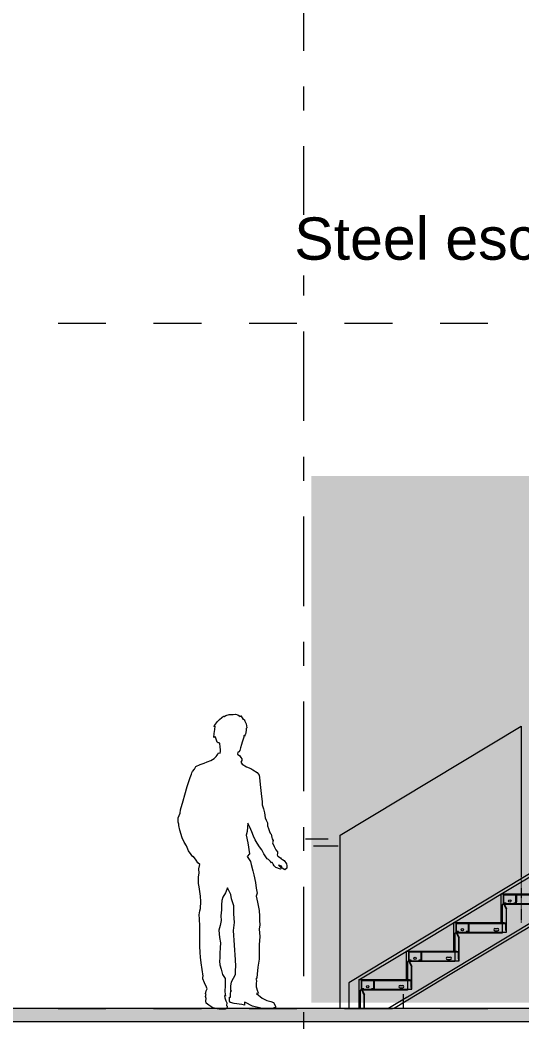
# Model space of a CAD drawing. Header units: millimetres. Extents: x -48147 to 1428745, y -495156 to 18123.
# Drawn here: x 1407309 to 1410275, y -489978 to -484059 of the extents above; entities that cross this region are included whole.
import ezdxf
from ezdxf.enums import TextEntityAlignment as Align

# ---------------------------------------------------------------- set-up
doc = ezdxf.new("R2010")
doc.units = ezdxf.units.MM
doc.header["$MEASUREMENT"] = 0
for name, pattern in [('3MM-HIDDEN', [6, 3, -3]), ('Dashed', [2822.222233, 1411.111116, -1411.111116]), ('Double Dashed', [1093.611073, 529.166651, -211.666656, 141.111112, -211.666656]), ('Wipeout_Contour', [1000, 0, -1000])]:
    doc.linetypes.add(name, pattern=pattern)
for name, color, linetype, lineweight in [('0_Pen_No__1', 7, 'Continuous', 13), ('A-20-M_Floor_Slab_Pen_No__121', 255, 'Continuous', 0), ('A-30-M_Stair_Pen_No__101', 252, 'Continuous', 15), ('A-95-P_Text_1_50_GA_Pen_No__1', 7, 'Continuous', 13), ('New_A-20-M_Floor_Slab_Pen_No__1', 7, 'Continuous', 13), ('New_A-30-M_Stair_Pen_No__1', 7, 'Continuous', 13), ('New_A-30-M_Stair_Pen_No__141', 255, 'Continuous', 0), ('New_A-30-M_Stair_Pen_No__160', 5, 'Continuous', 200), ('New_A-30-M_Stair_Pen_No__192', 7, 'Continuous', 13)]:
    doc.layers.add(name, color=color, linetype=linetype, lineweight=lineweight)
for name, color, linetype, lineweight, true_color in [('0_Pen_No__105', 7, 'Continuous', 15, 0xa6a6a6), ('A-20-M_Floor_Slab_Pen_No__82', 7, 'Continuous', 20, 0xaaaaaa), ('A-25-M_Wall_Int_Pen_No__81', 7, 'Continuous', 20, 0x6a6a6a), ('New_A-15-MG_Structural_Grid_Phase_2_Pen_No__222', 7, 'Continuous', 13, 0x65af33), ('New_A-20-M_Floor_Slab_Pen_No__109', 7, 'Continuous', 15, 0xa6a6a6), ('New_A-20-M_Floor_Slab_Pen_No__162', 7, 'Continuous', 0, 0xe47200)]:
    doc.layers.add(name, color=color, linetype=linetype, lineweight=lineweight, true_color=true_color)
for name, color, linetype in [('New_A-15-MG_Structural_Grid_Phase_2', 7, 'Continuous'), ('New_A-20-M_Floor_Slab', 7, 'Continuous'), ('New_A-30-M_Stair', 7, 'Continuous')]:
    doc.layers.add(name, color=color, linetype=linetype)
doc.styles.add('GENERATED_STYLE_2', font='')
doc.styles.get('GENERATED_STYLE_2').set_extended_font_data('Swis721 BT')

# ---------------------------------------------------------------- blocks, each defined once
blk = doc.blocks.new('Section Elem_272_2', base_point=(1341556.5, -489899))
at = {"color": 254, "linetype": 'Wipeout_Contour', "lineweight": 0, "ltscale": 4476401.725083934}
blk.add_wipeout([(1409310.9, -489730.2), (1409590.8, -489730.2), (1409590.8, -489561.5)], dxfattribs=at).dxf.layer = 'New_A-30-M_Stair'
at = {"color": 254, "linetype": 'Wipeout_Contour', "lineweight": 0, "ltscale": 7460808.144146552}
blk.add_wipeout([(1409318.8, -489899), (1409515.3, -489899), (1409590.8, -489853.4), (1409590.8, -489790.2), (1409318.8, -489790.2)], dxfattribs=at).dxf.layer = 'New_A-30-M_Stair'
at = {"layer": 'New_A-30-M_Stair_Pen_No__160', "linetype": 'Continuous', "lineweight": 0, "true_color": 0x00007f}
blk.add_hatch(color=176, dxfattribs=at).paths.add_polyline_path([(1409318.8, -489899), (1409318.8, -489790.2), (1409310.8, -489790.2), (1409310.8, -489899)])
at = {"layer": 'New_A-30-M_Stair_Pen_No__141', "linetype": 'Continuous'}
blk.add_line((1409318.8, -489790.2), (1409318.8, -489899), dxfattribs=at)
at = {"layer": 'New_A-30-M_Stair_Pen_No__141', "linetype": 'Continuous', "flags": 128}
blk.add_lwpolyline([(1409310.8, -489730.2), (1409310.8, -489790.2), (1409310.8, -489899)], dxfattribs=at)
at = {"color": 254, "linetype": 'Wipeout_Contour', "lineweight": 0, "ltscale": 4477029.131936607}
blk.add_wipeout([(1409870.8, -489392.8), (1409590.9, -489561.5), (1409870.8, -489561.5)], dxfattribs=at).dxf.layer = 'New_A-30-M_Stair'
at = {"color": 254, "linetype": 'Wipeout_Contour', "lineweight": 0, "ltscale": 8953981.975841403}
blk.add_wipeout([(1409590.8, -489790.2), (1409590.8, -489853.4), (1409870.8, -489684.7), (1409870.8, -489621.5), (1409598.8, -489621.5), (1409598.8, -489790.2)], dxfattribs=at).dxf.layer = 'New_A-30-M_Stair'
at = {"layer": 'New_A-30-M_Stair_Pen_No__160', "linetype": 'Continuous', "lineweight": 0, "true_color": 0x00007f}
for points in [[(1409598.8, -489730.2), (1409598.8, -489621.5), (1409590.8, -489621.5), (1409590.8, -489730.2)], [(1409598.8, -489790.2), (1409598.8, -489730.2), (1409310.8, -489730.2), (1409310.8, -489790.2)]]:
    blk.add_hatch(color=176, dxfattribs=at).paths.add_polyline_path(points)
at = {"layer": 'New_A-30-M_Stair_Pen_No__1', "linetype": 'Continuous'}
for p, q in [((1409310.9, -489730.2), (1409590.8, -489561.5)), ((1409515.3, -489899), (1409590.8, -489853.4))]:
    blk.add_line(p, q, dxfattribs=at)
at = {"layer": 'New_A-30-M_Stair_Pen_No__141', "linetype": 'Continuous'}
for p, q in [((1409590.8, -489730.2), (1409310.8, -489730.2)), ((1409598.8, -489790.2), (1409318.8, -489790.2))]:
    blk.add_line(p, q, dxfattribs=at)
at = {"layer": 'New_A-30-M_Stair_Pen_No__141', "linetype": 'Continuous', "flags": 128}
for points in [[(1409590.8, -489561.5), (1409590.8, -489621.5), (1409590.8, -489730.2)], [(1409598.8, -489621.5), (1409598.8, -489730.2), (1409598.8, -489790.2)]]:
    blk.add_lwpolyline(points, dxfattribs=at)
at = {"color": 254, "linetype": 'Wipeout_Contour', "lineweight": 0, "ltscale": 4477656.665643954}
blk.add_wipeout([(1410150.8, -489224), (1409870.9, -489392.7), (1410150.8, -489392.7)], dxfattribs=at).dxf.layer = 'New_A-30-M_Stair'
at = {"color": 254, "linetype": 'Wipeout_Contour', "lineweight": 0, "ltscale": 8955236.801985968}
blk.add_wipeout([(1409878.8, -489621.5), (1409870.8, -489621.5), (1409870.8, -489684.7), (1410150.8, -489515.9), (1410150.8, -489452.7), (1409878.8, -489452.7)], dxfattribs=at).dxf.layer = 'New_A-30-M_Stair'
at = {"layer": 'New_A-30-M_Stair_Pen_No__160', "linetype": 'Continuous', "lineweight": 0, "true_color": 0x00007f}
for points in [[(1409878.8, -489561.5), (1409878.8, -489452.7), (1409870.8, -489452.7), (1409870.8, -489561.5)], [(1409878.8, -489621.5), (1409878.8, -489561.5), (1409590.8, -489561.5), (1409590.8, -489621.5)]]:
    blk.add_hatch(color=176, dxfattribs=at).paths.add_polyline_path(points)
at = {"layer": 'New_A-30-M_Stair_Pen_No__1', "linetype": 'Continuous'}
for p, q in [((1409590.9, -489561.5), (1409870.8, -489392.8)), ((1409590.8, -489853.4), (1409870.8, -489684.7))]:
    blk.add_line(p, q, dxfattribs=at)
at = {"layer": 'New_A-30-M_Stair_Pen_No__141', "linetype": 'Continuous'}
for p, q in [((1409870.8, -489561.5), (1409590.8, -489561.5)), ((1409878.8, -489621.5), (1409598.8, -489621.5))]:
    blk.add_line(p, q, dxfattribs=at)
at = {"layer": 'New_A-30-M_Stair_Pen_No__141', "linetype": 'Continuous', "flags": 128}
for points in [[(1409870.8, -489392.7), (1409870.8, -489452.7), (1409870.8, -489561.5)], [(1409878.8, -489452.7), (1409878.8, -489561.5), (1409878.8, -489621.5)]]:
    blk.add_lwpolyline(points, dxfattribs=at)
at = {"color": 254, "linetype": 'Wipeout_Contour', "lineweight": 0, "ltscale": 4478284.326200674}
blk.add_wipeout([(1410430.8, -489055.3), (1410150.9, -489224), (1410430.8, -489224)], dxfattribs=at).dxf.layer = 'New_A-30-M_Stair'
at = {"color": 254, "linetype": 'Wipeout_Contour', "lineweight": 0, "ltscale": 8956491.88193105}
blk.add_wipeout([(1410150.8, -489452.7), (1410150.8, -489515.9), (1410430.8, -489347.2), (1410430.8, -489284), (1410158.8, -489284), (1410158.8, -489452.7)], dxfattribs=at).dxf.layer = 'New_A-30-M_Stair'
at = {"layer": 'New_A-30-M_Stair_Pen_No__160', "linetype": 'Continuous', "lineweight": 0, "true_color": 0x00007f}
for points in [[(1410438.8, -489284), (1410438.8, -489224), (1410150.8, -489224), (1410150.8, -489284)], [(1410158.8, -489392.7), (1410158.8, -489284), (1410150.8, -489284), (1410150.8, -489392.7)], [(1410158.8, -489452.7), (1410158.8, -489392.7), (1409870.8, -489392.7), (1409870.8, -489452.7)]]:
    blk.add_hatch(color=176, dxfattribs=at).paths.add_polyline_path(points)
at = {"layer": 'New_A-30-M_Stair_Pen_No__1', "linetype": 'Continuous'}
for p, q in [((1410150.9, -489224), (1410430.8, -489055.3)), ((1409870.9, -489392.7), (1410150.8, -489224)), ((1410150.8, -489515.9), (1410430.8, -489347.2)), ((1409870.8, -489684.7), (1410150.8, -489515.9))]:
    blk.add_line(p, q, dxfattribs=at)
at = {"layer": 'New_A-30-M_Stair_Pen_No__141', "linetype": 'Continuous'}
for p, q in [((1410430.8, -489224), (1410150.8, -489224)), ((1410438.8, -489284), (1410158.8, -489284)), ((1410150.8, -489392.7), (1409870.8, -489392.7)), ((1410158.8, -489452.7), (1409878.8, -489452.7))]:
    blk.add_line(p, q, dxfattribs=at)
at = {"layer": 'New_A-30-M_Stair_Pen_No__141', "linetype": 'Continuous', "flags": 128}
for points in [[(1410150.8, -489224), (1410150.8, -489284), (1410150.8, -489392.7)], [(1410158.8, -489284), (1410158.8, -489392.7), (1410158.8, -489452.7)]]:
    blk.add_lwpolyline(points, dxfattribs=at)
blk = doc.blocks.new('Section Elem_296_2', base_point=(1341556.5, -489899))
at = {"color": 254, "linetype": 'Wipeout_Contour', "lineweight": 0, "ltscale": 11990316.24259493}
blk.add_wipeout([(1420167.3, -489899), (1404999, -489899), (1404999, -489978), (1420320.8, -489978), (1420320.8, -489899), (1420308.3, -489899), (1420308.3, -489974), (1420167.3, -489974)], dxfattribs=at).dxf.layer = 'New_A-20-M_Floor_Slab'
at = {"layer": 'New_A-20-M_Floor_Slab_Pen_No__109', "linetype": 'Continuous'}
h = blk.add_hatch(dxfattribs=at)
h.set_pattern_fill('Lightweight_Concrete_0002', color=256, style=0, pattern_type=2)
h.set_pattern_definition([(0, (1341556.5, -489898.95), (0, 779.423), [48.75, -401.25]), (0, (1341781.5, -489509.24), (0, 779.423), [48.75, -401.25]), (60, (1341556.5, -489898.95), (-675, 389.7114), [48.75, -401.25]), (60, (1342006.5, -489898.95), (-675, 389.7114), [48.75, -401.25]), (120, (1341605.3, -489898.95), (675, 389.7114), [48.75, -401.25]), (120, (1342055.3, -489898.95), (675, 389.7114), [48.75, -401.25]), (0, (1341556.51, -489823.95), (0, 150), [0, -150, 0, -225]), (45, (1341631.51, -489823.95), (-106.06602, 106.06602), [0, -112.5, 0, -187.5])])
h.paths.add_polyline_path([(1420167.3, -489899), (1404999, -489899), (1404999, -489978), (1420320.8, -489978), (1420320.8, -489899), (1420308.3, -489899), (1420308.3, -489974), (1420167.3, -489974)])
at = {"layer": 'New_A-20-M_Floor_Slab_Pen_No__162', "linetype": 'Continuous'}
blk.add_hatch(color=256, dxfattribs=at).paths.add_polyline_path([(1404999, -489978), (1404999, -489978.5), (1420320.8, -489978.5), (1420320.8, -489978)])
at = {"layer": 'New_A-20-M_Floor_Slab_Pen_No__1', "linetype": 'Continuous'}
for p, q in [((1409318.8, -489899), (1409310.8, -489899)), ((1420167.3, -489899), (1409318.8, -489899))]:
    blk.add_line(p, q, dxfattribs=at)
at = {"layer": 'New_A-20-M_Floor_Slab_Pen_No__1', "linetype": 'Continuous', "flags": 128}
for points in [[(1409310.8, -489899), (1404999, -489899), (1403402.2, -489899)], [(1420320.8, -489978), (1404999, -489978), (1374573.5, -489978)]]:
    blk.add_lwpolyline(points, dxfattribs=at)
blk = doc.blocks.new('Standing Man 2 Contour 17[11]_2', base_point=(1408775.4, -489898.7))
at = {"layer": '0_Pen_No__1', "linetype": 'Continuous'}
for p, q in [((1408458.3, -488226), (1408476.5, -488203.1)), ((1408476.5, -488203.1), (1408487.9, -488191.1)), ((1408487.9, -488191.1), (1408500.5, -488180.2)), ((1408500.5, -488180.2), (1408511.3, -488171.9)), ((1408511.3, -488171.9), (1408515.4, -488172.6)), ((1408515.4, -488172.6), (1408525.6, -488168)), ((1408525.6, -488168), (1408543.6, -488162.7)), ((1408543.6, -488162.7), (1408559.9, -488161.9)), ((1408559.9, -488161.9), (1408568.3, -488162.3)), ((1408568.3, -488162.3), (1408581.5, -488160)), ((1408581.5, -488160), (1408595.7, -488163.6)), ((1408595.7, -488163.6), (1408609.3, -488173.8)), ((1408609.3, -488173.8), (1408611.8, -488168.6)), ((1408611.8, -488168.6), (1408622, -488180.9)), ((1408622, -488180.9), (1408628.2, -488190.4)), ((1408628.2, -488190.4), (1408632.6, -488189.7)), ((1408632.6, -488189.7), (1408636.4, -488201.7)), ((1408636.4, -488201.7), (1408644.4, -488217.6)), ((1408454.9, -488297.6), (1408455.7, -488274)), ((1408455.7, -488274), (1408459.9, -488250.9)), ((1408456.5, -488234.3), (1408458.3, -488226)), ((1408461.7, -488231.4), (1408456.5, -488234.3)), ((1408459.9, -488250.9), (1408461.7, -488231.4)), ((1408644.5, -488257.1), (1408641.6, -488278.9)), ((1408644.4, -488217.6), (1408648.6, -488239.6)), ((1408648.6, -488239.6), (1408644.5, -488244.7)), ((1408644.5, -488244.7), (1408644.5, -488257.1)), ((1408460.4, -488292.5), (1408454.9, -488297.6)), ((1408463.6, -488296.6), (1408460.4, -488292.5)), ((1408468.8, -488313.4), (1408463.6, -488296.6)), ((1408473.6, -488324.9), (1408468.8, -488313.4)), ((1408478.6, -488328.6), (1408473.6, -488324.9)), ((1408484, -488329.2), (1408478.6, -488328.6)), ((1408488.7, -488330.8), (1408484, -488329.2)), ((1408489.5, -488336), (1408488.7, -488330.8)), ((1408622.3, -488324.3), (1408617.2, -488338.7)), ((1408628.3, -488307.2), (1408622.3, -488324.3)), ((1408631.8, -488296.4), (1408628.3, -488307.2)), ((1408632.1, -488285.5), (1408631.8, -488296.4)), ((1408636.3, -488289), (1408632.1, -488285.5)), ((1408637.4, -488284.9), (1408636.3, -488289)), ((1408639, -488277.6), (1408637.4, -488284.9)), ((1408641.6, -488278.9), (1408639, -488277.6)), ((1408477.2, -488396.9), (1408482.3, -488388.2)), ((1408482.3, -488388.2), (1408491.6, -488389.6)), ((1408490.9, -488351.1), (1408489.5, -488336)), ((1408491.3, -488357.3), (1408490.9, -488351.1)), ((1408492.9, -488365.6), (1408491.3, -488357.3)), ((1408491.6, -488389.6), (1408492.9, -488381.3)), ((1408492.9, -488381.3), (1408492.9, -488365.6)), ((1408595, -488384.7), (1408594.5, -488397)), ((1408602, -488382), (1408595, -488384.7)), ((1408607.4, -488375.2), (1408602, -488382)), ((1408611.7, -488359.2), (1408607.4, -488375.2)), ((1408617.2, -488338.7), (1408611.7, -488359.2)), ((1408373.5, -488456.5), (1408396.5, -488448.6)), ((1408396.5, -488448.6), (1408415.3, -488440.6)), ((1408415.3, -488440.6), (1408435.5, -488433.2)), ((1408435.5, -488433.2), (1408455.8, -488421.6)), ((1408455.8, -488421.6), (1408464.7, -488413)), ((1408464.7, -488413), (1408467.9, -488410.7)), ((1408467.9, -488410.7), (1408473.9, -488402.6)), ((1408473.9, -488402.6), (1408477.2, -488396.9)), ((1408594.5, -488397), (1408607.4, -488406.1)), ((1408607.4, -488406.1), (1408614.4, -488416.2)), ((1408618.8, -488433.9), (1408613.5, -488443.6)), ((1408613.5, -488443.6), (1408621.8, -488454.3)), ((1408614.4, -488416.2), (1408618.9, -488423.5)), ((1408618.9, -488423.5), (1408618.8, -488433.9)), ((1408322.8, -488514.2), (1408323.9, -488506.8)), ((1408323.9, -488506.8), (1408327.4, -488499.3)), ((1408327.4, -488499.3), (1408338.8, -488483.9)), ((1408338.8, -488483.9), (1408344.1, -488477.6)), ((1408344.1, -488477.6), (1408347.8, -488468.7)), ((1408347.8, -488468.7), (1408373.5, -488456.5)), ((1408621.8, -488454.3), (1408647.3, -488470.6)), ((1408647.3, -488470.6), (1408673.2, -488481.7)), ((1408673.2, -488481.7), (1408685.4, -488488.8)), ((1408685.4, -488488.8), (1408709.2, -488504.3)), ((1408709.2, -488504.3), (1408721, -488519.9)), ((1408296.3, -488587.6), (1408313.6, -488533.7)), ((1408313.6, -488533.7), (1408322.8, -488514.2)), ((1408721, -488519.9), (1408724.5, -488534.2)), ((1408724.5, -488534.2), (1408728.2, -488575.1)), ((1408283.2, -488635.9), (1408296.3, -488587.6)), ((1408728.2, -488575.1), (1408734.4, -488627.9)), ((1408734.4, -488627.9), (1408739.9, -488678.6)), ((1408257, -488725.4), (1408273.3, -488672.4)), ((1408273.3, -488672.4), (1408283.2, -488635.9)), ((1408739.9, -488678.6), (1408739.8, -488694.7)), ((1408244.1, -488772.8), (1408254.6, -488744.5)), ((1408254.6, -488744.5), (1408257, -488725.4)), ((1408739.8, -488694.7), (1408746.9, -488719.1)), ((1408746.9, -488719.1), (1408754.3, -488742.5)), ((1408754.3, -488742.5), (1408758.3, -488772.1)), ((1408243.9, -488798.4), (1408244.1, -488772.8)), ((1408247, -488809.4), (1408243.9, -488798.4)), ((1408655.1, -488803.7), (1408650.4, -488852.9)), ((1408667.7, -488826.6), (1408655.1, -488803.7)), ((1408758.3, -488772.1), (1408762.9, -488785.6)), ((1408762.9, -488785.6), (1408770.8, -488802)), ((1408770.8, -488802), (1408771.5, -488819.2)), ((1408247.5, -488818.5), (1408247, -488809.4)), ((1408253.3, -488845.5), (1408247.5, -488818.5)), ((1408266.9, -488890.3), (1408253.3, -488845.5)), ((1408650.4, -488852.9), (1408645.3, -488874.7)), ((1408678, -488855.2), (1408667.7, -488826.6)), ((1408689, -488879.7), (1408678, -488855.2)), ((1408771.5, -488819.2), (1408778, -488835.4)), ((1408778, -488835.4), (1408782.9, -488852.8)), ((1408782.9, -488852.8), (1408787.2, -488862)), ((1408787.2, -488862), (1408792, -488868)), ((1408279.1, -488915.5), (1408266.9, -488890.3)), ((1408292.4, -488937.4), (1408279.1, -488915.5)), ((1408645.3, -488874.7), (1408655.8, -488919.1)), ((1408655.8, -488919.1), (1408663.9, -488984.4)), ((1408698.9, -488902.1), (1408689, -488879.7)), ((1408710, -488922.3), (1408698.9, -488902.1)), ((1408723.5, -488942.9), (1408710, -488922.3)), ((1408792, -488868), (1408796.6, -488887.7)), ((1408796.6, -488887.7), (1408799, -488896.6)), ((1408799, -488896.6), (1408804.1, -488906.9)), ((1408804.1, -488906.9), (1408801, -488920.6)), ((1408801, -488920.6), (1408811.1, -488941.7)), ((1408304, -488967.2), (1408292.4, -488937.4)), ((1408320.5, -488989.6), (1408304, -488967.2)), ((1408663.9, -488984.4), (1408650.2, -488999.7)), ((1408737.1, -488962.1), (1408723.5, -488942.9)), ((1408750.2, -488985.5), (1408737.1, -488962.1)), ((1408811.1, -488941.7), (1408820.4, -488961.6)), ((1408820.4, -488961.6), (1408829.4, -488973.9)), ((1408830.5, -488982.2), (1408828.2, -488991.3)), ((1408829.4, -488973.9), (1408830.5, -488982.2)), ((1408329.5, -489001.9), (1408320.5, -488989.6)), ((1408333.1, -489000.6), (1408329.5, -489001.9)), ((1408349.8, -489021.7), (1408333.1, -489000.6)), ((1408359.6, -489038.3), (1408349.8, -489021.7)), ((1408371, -489047.7), (1408359.6, -489038.3)), ((1408650.2, -488999.7), (1408670, -489031.1)), ((1408670, -489031.1), (1408675.4, -489048.6)), ((1408769, -489014.5), (1408750.2, -488985.5)), ((1408776.5, -489018.5), (1408769, -489014.5)), ((1408788, -489030.2), (1408776.5, -489018.5)), ((1408794.7, -489038.9), (1408788, -489030.2)), ((1408799.1, -489034.8), (1408794.7, -489038.9)), ((1408804.5, -489046.1), (1408799.1, -489034.8)), ((1408828.2, -488991.3), (1408832.6, -488999.6)), ((1408832.6, -488999.6), (1408847.8, -489008.6)), ((1408847.8, -489008.6), (1408852.3, -489013.5)), ((1408852.3, -489013.5), (1408860.2, -489018)), ((1408860.2, -489018), (1408869.7, -489023.8)), ((1408869.7, -489023.8), (1408884, -489044.1)), ((1408362.7, -489120), (1408366.3, -489099.7)), ((1408365.5, -489073.9), (1408371, -489047.7)), ((1408366.3, -489099.7), (1408365.5, -489073.9)), ((1408675.4, -489048.6), (1408684, -489085)), ((1408684, -489085), (1408690.2, -489109.7)), ((1408810.5, -489055), (1408804.5, -489046.1)), ((1408819.5, -489065.3), (1408810.5, -489055)), ((1408847.4, -489075.7), (1408819.5, -489065.3)), ((1408843.9, -489053.1), (1408835.2, -489052.8)), ((1408835.2, -489052.8), (1408854.6, -489070.1)), ((1408854.3, -489058.6), (1408843.9, -489053.1)), ((1408854.6, -489070.1), (1408847.4, -489075.7)), ((1408858.5, -489069.9), (1408854.3, -489058.6)), ((1408873.8, -489078.8), (1408858.5, -489069.9)), ((1408884.8, -489069), (1408873.8, -489078.8)), ((1408884, -489044.1), (1408885.3, -489056.1)), ((1408885.3, -489056.1), (1408884.8, -489069)), ((1408362.4, -489159.3), (1408362.7, -489120)), ((1408366.4, -489179.4), (1408362.4, -489159.3)), ((1408690.2, -489109.7), (1408700.4, -489154.5)), ((1408700.4, -489154.5), (1408703.4, -489187.7)), ((1408375, -489234.4), (1408366.4, -489179.4)), ((1408522.8, -489215.8), (1408507.5, -489241.5)), ((1408533.8, -489185.6), (1408522.8, -489215.8)), ((1408554, -489225.2), (1408533.8, -489185.6)), ((1408703.4, -489187.7), (1408709.4, -489217.1)), ((1408709.4, -489217.1), (1408705, -489235.9)), ((1408377.1, -489267.5), (1408375, -489234.4)), ((1408375, -489308.8), (1408377.1, -489267.5)), ((1408502.2, -489260.2), (1408498.8, -489285.8)), ((1408507.5, -489241.5), (1408502.2, -489260.2)), ((1408559.1, -489250.6), (1408554, -489225.2)), ((1408572.4, -489292), (1408559.1, -489250.6)), ((1408705, -489235.9), (1408712.4, -489271.3)), ((1408712.4, -489271.3), (1408722, -489320.2)), ((1408368, -489345.3), (1408371.8, -489320.7)), ((1408371.8, -489320.7), (1408375, -489308.8)), ((1408498.8, -489316.6), (1408495.4, -489350.7)), ((1408498.8, -489285.8), (1408498.8, -489316.6)), ((1408571.6, -489340.3), (1408572.4, -489292)), ((1408722, -489320.2), (1408724.4, -489353.8)), ((1408369, -489369.6), (1408368, -489345.3)), ((1408371, -489412.2), (1408369, -489369.6)), ((1408496.4, -489378.4), (1408492.3, -489408.1)), ((1408495.4, -489350.7), (1408496.4, -489378.4)), ((1408570.6, -489437.8), (1408575.4, -489390.1)), ((1408575.4, -489390.1), (1408571.6, -489340.3)), ((1408724.4, -489353.8), (1408724.8, -489379.5)), ((1408724.8, -489379.5), (1408726.7, -489404.1)), ((1408372, -489486.3), (1408371, -489412.2)), ((1408492.3, -489408.1), (1408484.2, -489436.3)), ((1408484.2, -489436.3), (1408488.2, -489478.3)), ((1408582.3, -489610.9), (1408570.6, -489437.8)), ((1408726.7, -489404.1), (1408722.3, -489429.5)), ((1408722.3, -489429.5), (1408725, -489474.1)), ((1408372, -489529.6), (1408372, -489486.3)), ((1408488.2, -489478.3), (1408493.2, -489510.4)), ((1408493.2, -489510.4), (1408491.3, -489541.2)), ((1408725, -489474.1), (1408722.4, -489521.6)), ((1408372.4, -489567.1), (1408372, -489529.6)), ((1408375.2, -489595.1), (1408372.4, -489567.1)), ((1408489.5, -489571.8), (1408488.6, -489599.2)), ((1408491.3, -489541.2), (1408489.5, -489571.8)), ((1408722.4, -489521.6), (1408721.7, -489585.2)), ((1408379.4, -489629.4), (1408375.2, -489595.1)), ((1408391.2, -489707.6), (1408379.4, -489629.4)), ((1408488.6, -489599.2), (1408487, -489618.9)), ((1408487, -489618.9), (1408489.8, -489640.7)), ((1408584.2, -489647.7), (1408582.3, -489610.9)), ((1408721.5, -489607.9), (1408713.3, -489655.1)), ((1408721.7, -489585.2), (1408721.5, -489607.9)), ((1408489.8, -489640.7), (1408497.2, -489667)), ((1408497.2, -489667), (1408504.9, -489697.2)), ((1408581.9, -489697.2), (1408582.1, -489674)), ((1408582.1, -489674), (1408584.2, -489647.7)), ((1408713.3, -489655.1), (1408709.3, -489696.3)), ((1408388.7, -489711.1), (1408391.2, -489707.6)), ((1408388.8, -489723), (1408388.7, -489711.1)), ((1408398.1, -489746.2), (1408388.8, -489723)), ((1408410.7, -489772.4), (1408398.1, -489746.2)), ((1408504.9, -489697.2), (1408520.6, -489721.9)), ((1408520.6, -489721.9), (1408520.3, -489764)), ((1408554.1, -489766.5), (1408559, -489740.6)), ((1408559, -489740.6), (1408581.9, -489697.2)), ((1408707.9, -489717.9), (1408701.9, -489726)), ((1408701.9, -489726), (1408706.2, -489732.4)), ((1408706.2, -489732.4), (1408704.1, -489752)), ((1408704.1, -489752), (1408704.6, -489770.6)), ((1408709.3, -489696.3), (1408707.9, -489717.9)), ((1408405.1, -489811.4), (1408408.6, -489794.9)), ((1408409.5, -489814), (1408405.1, -489811.4)), ((1408408.6, -489794.9), (1408414.4, -489782)), ((1408414.4, -489782), (1408410.7, -489772.4)), ((1408520.3, -489764), (1408519.5, -489797.2)), ((1408519.5, -489797.2), (1408521.9, -489815.6)), ((1408553.2, -489812.9), (1408554.2, -489796.9)), ((1408553.2, -489831.4), (1408553.2, -489812.9)), ((1408553.8, -489790.2), (1408554.1, -489766.5)), ((1408558, -489796.5), (1408553.8, -489790.2)), ((1408554.2, -489796.9), (1408558, -489796.5)), ((1408704.6, -489770.6), (1408711.6, -489795.9)), ((1408717.8, -489808.2), (1408706.4, -489810.1)), ((1408706.4, -489810.1), (1408739.9, -489836.7)), ((1408711.6, -489795.9), (1408717.8, -489808.2)), ((1408405.4, -489828.5), (1408409.5, -489814)), ((1408407.8, -489840.3), (1408405.4, -489828.5)), ((1408406.2, -489853.8), (1408407.8, -489840.3)), ((1408407.9, -489867.9), (1408406.2, -489853.8)), ((1408424.1, -489879.4), (1408407.9, -489867.9)), ((1408522.3, -489825.1), (1408517.8, -489823.5)), ((1408517.8, -489823.5), (1408519.7, -489835.7)), ((1408519.7, -489835.7), (1408524.5, -489854)), ((1408521.9, -489815.6), (1408522.3, -489825.1)), ((1408524.5, -489854), (1408529.9, -489865.2)), ((1408529.9, -489865.2), (1408528, -489880.1)), ((1408545.6, -489855.9), (1408547, -489831.4)), ((1408553.1, -489862.7), (1408545.6, -489855.9)), ((1408547, -489831.4), (1408553.2, -489831.4)), ((1408574.3, -489868.7), (1408553.1, -489862.7)), ((1408619.5, -489875.1), (1408574.3, -489868.7)), ((1408641.1, -489864.1), (1408635.7, -489860.9)), ((1408635.7, -489860.9), (1408635.7, -489878.3)), ((1408682.3, -489884.8), (1408641.1, -489864.1)), ((1408739.9, -489836.7), (1408767.4, -489851)), ((1408767.4, -489851), (1408790, -489857)), ((1408790, -489857), (1408806, -489863.5)), ((1408806, -489863.5), (1408814.3, -489877.8)), ((1408447.8, -489894.7), (1408424.1, -489879.4)), ((1408484.6, -489902.7), (1408447.8, -489894.7)), ((1408520, -489902.4), (1408484.6, -489902.7)), ((1408531.2, -489898.3), (1408520, -489902.4)), ((1408528, -489880.1), (1408532.5, -489884)), ((1408532.5, -489884), (1408531.2, -489898.3)), ((1408635.7, -489878.3), (1408619.5, -489875.1)), ((1408732.7, -489896.4), (1408682.3, -489884.8)), ((1408775.4, -489898.7), (1408732.7, -489896.4)), ((1408797, -489898.6), (1408775.4, -489898.7)), ((1408818.6, -489893.7), (1408797, -489898.6)), ((1408814.3, -489877.8), (1408815.7, -489883.6)), ((1408815.7, -489883.6), (1408818.4, -489884.7)), ((1408818.4, -489884.7), (1408818.6, -489893.7))]:
    blk.add_line(p, q, dxfattribs=at)
blk = doc.blocks.new('Standard grid marker[14]_2', base_point=(1408983.1, -468494.3))
at = {"layer": 'New_A-15-MG_Structural_Grid_Phase_2_Pen_No__222', "linetype": 'Double Dashed'}
blk.add_line((1408983.1, -469494.3), (1408983.1, -492899), dxfattribs=at)
at = {"layer": 'New_A-15-MG_Structural_Grid_Phase_2_Pen_No__222', "style": 'GENERATED_STYLE_2'}
for tag, p in [('AC_MarkerText_1_0', (1408983.1, -467951.7)), ('AC_MarkerText_1_1', (1408983.1, -494356.3))]:
    blk.add_attdef(tag, text='', height=350, rotation=360, dxfattribs=at).set_placement(p, align=Align.MIDDLE_CENTER)
blk = doc.blocks.new('S-27 Building Section_STORY_MARKER', base_point=(1341556.5, -489899))
at = {"layer": '0_Pen_No__105', "linetype": 'Dashed', "ltscale": 0.2}
for p, q in [((1357862.3, -485849), (1422610.8, -485849)), ((1357862.3, -489899), (1422610.8, -489899))]:
    blk.add_line(p, q, dxfattribs=at)

msp = doc.modelspace()

# ---------------------------------------------------------------- linework, layer by layer
at = {"layer": 'A-25-M_Wall_Int_Pen_No__81', "linetype": 'Continuous', "flags": 128}
for points in [[(1409129, -488898.7), (1408995, -488898.7)], [(1409188.7, -488938.7), (1409042.4, -488938.7)]]:
    msp.add_lwpolyline(points, dxfattribs=at)

# ---------------------------------------------------------------- block references
at = {"layer": 'New_A-30-M_Stair'}
msp.add_blockref('Section Elem_272_2', (1341556.5, -489899), dxfattribs=at)

# ---------------------------------------------------------------- next in the draw order: hatches: boundary and pattern name
at = {"layer": 'A-20-M_Floor_Slab_Pen_No__121', "linetype": 'Continuous'}
msp.add_hatch(color=256, dxfattribs=at).paths.add_polyline_path([(1409030.2, -489864.7), (1412574.1, -489864.7), (1412574.1, -488265.7), (1414563.8, -488265.7), (1414563.8, -487636.3), (1416769.2, -487636.3), (1416769.2, -486143.9), (1416966.7, -486143.9), (1416966.7, -484228.8), (1413911.3, -484228.8), (1413911.3, -486751.9), (1409030.2, -486751.9)])
at = {"layer": 'A-20-M_Floor_Slab_Pen_No__82', "linetype": 'Continuous'}
for points in [[(1410165.8, -489224), (1410463.8, -489224), (1410463.8, -489279), (1410165.8, -489279)], [(1409885.8, -489392.7), (1410183.8, -489392.7), (1410183.8, -489447.7), (1409885.8, -489447.7)], [(1409605.8, -489561.5), (1409903.8, -489561.5), (1409903.8, -489616.5), (1409605.8, -489616.5)], [(1409325.8, -489730.2), (1409623.8, -489730.2), (1409623.8, -489785.2), (1409325.8, -489785.2)]]:
    msp.add_hatch(color=256, dxfattribs=at).paths.add_polyline_path(points)

# ---------------------------------------------------------------- next in the draw order: linework, layer by layer
at = {"layer": 'A-30-M_Stair_Pen_No__101', "linetype": '3MM-HIDDEN', "flags": 128}
msp.add_lwpolyline([(1410270.1, -489101.8), (1410270.1, -489393.7)], dxfattribs=at)
at = {"layer": 'New_A-30-M_Stair_Pen_No__192', "linetype": 'Continuous'}
for p, q in [((1410450.8, -489224), (1410165.8, -489224)), ((1410170.8, -489392.7), (1409885.8, -489392.7)), ((1409890.8, -489561.5), (1409605.8, -489561.5)), ((1409610.8, -489730.2), (1409325.8, -489730.2))]:
    msp.add_line(p, q, dxfattribs=at)
at = {"layer": 'New_A-30-M_Stair_Pen_No__192', "linetype": 'Continuous', "flags": 128}
for points in [[(1410180.8, -489279), (1410165.8, -489279), (1410165.8, -489224), (1410240.8, -489224), (1410240.8, -489279), (1410226, -489279)], [(1410165.8, -489279), (1410463.8, -489279)], [(1410165.8, -489279), (1410180.8, -489311.1)], [(1410180.8, -489279), (1410180.8, -489276), (1410168.8, -489276), (1410168.8, -489227), (1410237.8, -489227), (1410237.8, -489276), (1410226, -489276), (1410226, -489279)], [(1410169.1, -489279), (1410183.8, -489310.5)], [(1410240.8, -489266), (1410240.8, -489224), (1410460.8, -489224), (1410460.8, -489268)], [(1410240.8, -489268), (1410243.8, -489268), (1410243.8, -489227), (1410457.8, -489227), (1410457.8, -489268), (1410460.8, -489268)], [(1410180.8, -489311.1), (1410180.8, -489447.7), (1410183.8, -489447.7), (1410183.8, -489310.5)], [(1409900.8, -489447.7), (1409885.8, -489447.7), (1409885.8, -489392.7), (1409960.8, -489392.7), (1409960.8, -489447.7), (1409946, -489447.7)], [(1409900.8, -489447.7), (1409900.8, -489444.7), (1409888.8, -489444.7), (1409888.8, -489395.7), (1409957.8, -489395.7), (1409957.8, -489444.7), (1409946, -489444.7), (1409946, -489447.7)], [(1409960.8, -489434.7), (1409960.8, -489392.7), (1410180.8, -489392.7), (1410180.8, -489436.7)], [(1409960.8, -489436.7), (1409963.8, -489436.7), (1409963.8, -489395.7), (1410177.8, -489395.7), (1410177.8, -489436.7), (1410180.8, -489436.7)], [(1409885.8, -489447.7), (1410183.8, -489447.7)], [(1409885.8, -489447.7), (1409900.8, -489479.9)], [(1409889.1, -489447.7), (1409903.8, -489479.2)], [(1410114.8, -489425.7), (1410130.8, -489425.7)], [(1410114.8, -489439.7), (1410130.8, -489439.7)], [(1409900.8, -489479.9), (1409900.8, -489616.5), (1409903.8, -489616.5), (1409903.8, -489479.2)], [(1409620.8, -489616.5), (1409605.8, -489616.5), (1409605.8, -489561.5), (1409680.8, -489561.5), (1409680.8, -489616.5), (1409666, -489616.5)], [(1409620.8, -489616.5), (1409620.8, -489613.5), (1409608.8, -489613.5), (1409608.8, -489564.5), (1409677.8, -489564.5), (1409677.8, -489613.5), (1409666, -489613.5), (1409666, -489616.5)], [(1409680.8, -489603.5), (1409680.8, -489561.5), (1409900.8, -489561.5), (1409900.8, -489605.5)], [(1409680.8, -489605.5), (1409683.8, -489605.5), (1409683.8, -489564.5), (1409897.8, -489564.5), (1409897.8, -489605.5), (1409900.8, -489605.5)], [(1409605.8, -489616.5), (1409903.8, -489616.5)], [(1409605.8, -489616.5), (1409620.8, -489648.6)], [(1409609.1, -489616.5), (1409623.8, -489648)], [(1409834.8, -489594.5), (1409850.8, -489594.5)], [(1409834.8, -489608.5), (1409850.8, -489608.5)], [(1409620.8, -489648.6), (1409620.8, -489785.2), (1409623.8, -489785.2), (1409623.8, -489648)], [(1409340.8, -489785.2), (1409325.8, -489785.2), (1409325.8, -489730.2), (1409400.8, -489730.2), (1409400.8, -489785.2), (1409386, -489785.2)], [(1409340.8, -489785.2), (1409340.8, -489782.2), (1409328.8, -489782.2), (1409328.8, -489733.2), (1409397.8, -489733.2), (1409397.8, -489782.2), (1409386, -489782.2), (1409386, -489785.2)], [(1409400.8, -489772.2), (1409400.8, -489730.2), (1409620.8, -489730.2), (1409620.8, -489774.2)], [(1409400.8, -489774.2), (1409403.8, -489774.2), (1409403.8, -489733.2), (1409617.8, -489733.2), (1409617.8, -489774.2), (1409620.8, -489774.2)], [(1409325.8, -489785.2), (1409623.8, -489785.2)], [(1409325.8, -489785.2), (1409340.8, -489817.4)], [(1409325.8, -489785.2), (1409623.8, -489785.2)], [(1409325.8, -489785.2), (1409340.8, -489817.4)], [(1409329.1, -489785.2), (1409343.8, -489816.7)], [(1409329.1, -489785.2), (1409343.8, -489816.7)], [(1409554.8, -489763.2), (1409570.8, -489763.2)], [(1409554.8, -489763.2), (1409570.8, -489763.2)], [(1409554.8, -489777.2), (1409570.8, -489777.2)], [(1409554.8, -489777.2), (1409570.8, -489777.2)]]:
    msp.add_lwpolyline(points, dxfattribs=at)
at = {"layer": 'New_A-30-M_Stair_Pen_No__192', "linetype": 'Continuous'}
for centre in [(1410203.3, -489264), (1409923.3, -489432.7), (1409643.3, -489601.5), (1409363.3, -489770.2), (1409363.3, -489770.2)]:
    msp.add_circle(centre, 7, dxfattribs=at)
for centre, start, end in [((1410114.8, -489432.7), 90, 270), ((1410130.8, -489432.7), 270, 90), ((1409834.8, -489601.5), 90, 270), ((1409850.8, -489601.5), 270, 90), ((1409554.8, -489770.2), 90, 270), ((1409554.8, -489770.2), 90, 270), ((1409570.8, -489770.2), 270, 90), ((1409570.8, -489770.2), 270, 90)]:
    msp.add_arc(centre, 7, start, end, dxfattribs=at)

# ---------------------------------------------------------------- next in the draw order: block references
at = {"layer": 'New_A-20-M_Floor_Slab'}
msp.add_blockref('Section Elem_296_2', (1341556.5, -489899), dxfattribs=at)

# ---------------------------------------------------------------- next in the draw order: linework, layer by layer
at = {"layer": 'A-30-M_Stair_Pen_No__101', "linetype": 'Continuous', "flags": 128}
for points in [[(1409481.7, -489899), (1412480.1, -488091.9), (1412480.1, -487800), (1409251, -489746.1), (1409251, -489899)], [(1409481.7, -489899), (1412480.1, -488091.9), (1412480.1, -487800), (1409251.1, -489746.1), (1409251.1, -489899)], [(1409573.8, -489813.3), (1409573.8, -489899), (1409201, -489899), (1409201, -488875.3), (1410270.1, -488231), (1410270.1, -489101.8)]]:
    msp.add_lwpolyline(points, dxfattribs=at)
at = {"layer": 'New_A-30-M_Stair_Pen_No__192', "linetype": 'Continuous', "flags": 128}
for points in [[(1409340.8, -489817.4), (1409340.8, -489899)], [(1409343.8, -489899), (1409343.8, -489816.7)]]:
    msp.add_lwpolyline(points, dxfattribs=at)

# ---------------------------------------------------------------- next in the draw order: block references
at = {"linetype": 'Continuous'}
msp.add_blockref('Standing Man 2 Contour 17[11]_2', (1408775.4, -489898.7), dxfattribs=at)
at = {"layer": 'New_A-15-MG_Structural_Grid_Phase_2', "color": 8, "linetype": 'Continuous', "lineweight": 15}
msp.add_blockref('Standard grid marker[14]_2', (1408983.1, -468494.3), dxfattribs=at)

# ---------------------------------------------------------------- next in the draw order: wipeouts: each hides what was drawn before it
at = {"linetype": 'Wipeout_Contour', "ltscale": 5963202.811207649}
msp.add_wipeout([(1407431.6, -485211.5), (1411705.7, -485211.5), (1411705.7, -485566.4), (1407431.6, -485566.4)], dxfattribs=at).dxf.layer = 'A-95-P_Text_1_50_GA_Pen_No__1'

# ---------------------------------------------------------------- next in the draw order: texts
at = {"layer": 'A-95-P_Text_1_50_GA_Pen_No__1', "linetype": 'Continuous', "insert": (1411704.7, -485225), "char_height": 250, "attachment_point": 3, "style": 'GENERATED_STYLE_2'}
msp.add_mtext('\\A1;{\\fSwis721 BT|b0|i0|c0|p34;Steel escape stair}', dxfattribs=at)

# ---------------------------------------------------------------- next in the draw order: block references
at = {"linetype": 'Continuous', "lineweight": 0}
msp.add_blockref('S-27 Building Section_STORY_MARKER', (1341556.5, -489899), dxfattribs=at)

doc.saveas('drawing.dxf')
